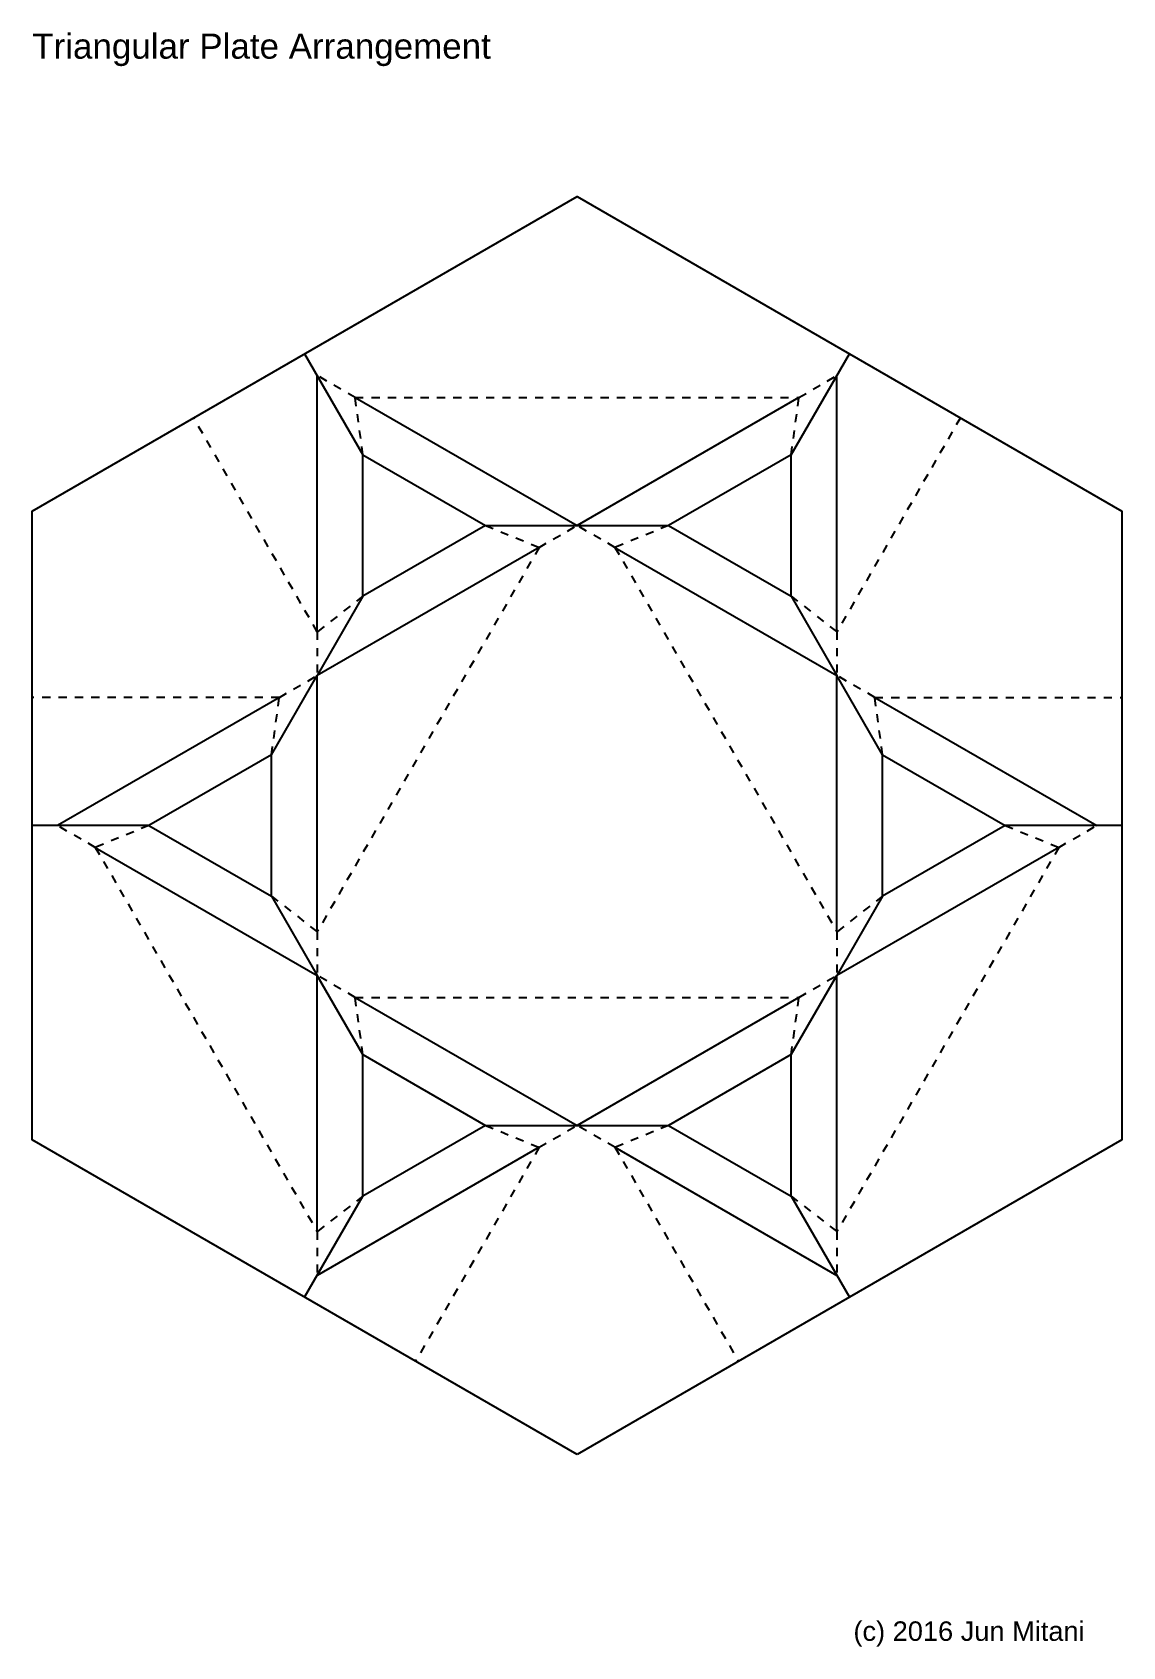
# Model space of a CAD drawing. Extents: x 11 to 199, y -288 to -9.
import ezdxf

# ---------------------------------------------------------------- set-up
doc = ezdxf.new("R2010")
doc.units = 0
for name, pattern in [('AI-LINETYPE-1', [2.822222, 1.411111, -1.411111]), ('AI-LINETYPE-10', [2.822222, 1.411111, -1.411111]), ('AI-LINETYPE-11', [2.822222, 1.411111, -1.411111]), ('AI-LINETYPE-12', [2.822222, 1.411111, -1.411111]), ('AI-LINETYPE-13', [2.822222, 1.411111, -1.411111]), ('AI-LINETYPE-14', [2.822222, 1.411111, -1.411111]), ('AI-LINETYPE-15', [2.822222, 1.411111, -1.411111]), ('AI-LINETYPE-16', [2.822222, 1.411111, -1.411111]), ('AI-LINETYPE-17', [2.822222, 1.411111, -1.411111]), ('AI-LINETYPE-18', [2.822222, 1.411111, -1.411111]), ('AI-LINETYPE-19', [2.822222, 1.411111, -1.411111]), ('AI-LINETYPE-2', [2.822222, 1.411111, -1.411111]), ('AI-LINETYPE-20', [2.822222, 1.411111, -1.411111]), ('AI-LINETYPE-21', [2.822222, 1.411111, -1.411111]), ('AI-LINETYPE-22', [2.822222, 1.411111, -1.411111]), ('AI-LINETYPE-23', [2.822222, 1.411111, -1.411111]), ('AI-LINETYPE-24', [2.822222, 1.411111, -1.411111]), ('AI-LINETYPE-25', [2.822222, 1.411111, -1.411111]), ('AI-LINETYPE-26', [2.822222, 1.411111, -1.411111]), ('AI-LINETYPE-27', [2.822222, 1.411111, -1.411111]), ('AI-LINETYPE-28', [2.822222, 1.411111, -1.411111]), ('AI-LINETYPE-29', [2.822222, 1.411111, -1.411111]), ('AI-LINETYPE-3', [2.822222, 1.411111, -1.411111]), ('AI-LINETYPE-30', [2.822222, 1.411111, -1.411111]), ('AI-LINETYPE-31', [2.822222, 1.411111, -1.411111]), ('AI-LINETYPE-32', [2.822222, 1.411111, -1.411111]), ('AI-LINETYPE-33', [2.822222, 1.411111, -1.411111]), ('AI-LINETYPE-34', [2.822222, 1.411111, -1.411111]), ('AI-LINETYPE-35', [2.822222, 1.411111, -1.411111]), ('AI-LINETYPE-36', [2.822222, 1.411111, -1.411111]), ('AI-LINETYPE-37', [2.822222, 1.411111, -1.411111]), ('AI-LINETYPE-38', [2.822222, 1.411111, -1.411111]), ('AI-LINETYPE-39', [2.822222, 1.411111, -1.411111]), ('AI-LINETYPE-4', [2.822222, 1.411111, -1.411111]), ('AI-LINETYPE-40', [2.822222, 1.411111, -1.411111]), ('AI-LINETYPE-41', [2.822222, 1.411111, -1.411111]), ('AI-LINETYPE-42', [2.822222, 1.411111, -1.411111]), ('AI-LINETYPE-43', [2.822222, 1.411111, -1.411111]), ('AI-LINETYPE-44', [2.822222, 1.411111, -1.411111]), ('AI-LINETYPE-45', [2.822222, 1.411111, -1.411111]), ('AI-LINETYPE-46', [2.822222, 1.411111, -1.411111]), ('AI-LINETYPE-47', [2.822222, 1.411111, -1.411111]), ('AI-LINETYPE-48', [2.822222, 1.411111, -1.411111]), ('AI-LINETYPE-49', [2.822222, 1.411111, -1.411111]), ('AI-LINETYPE-5', [2.822222, 1.411111, -1.411111]), ('AI-LINETYPE-50', [2.822222, 1.411111, -1.411111]), ('AI-LINETYPE-51', [2.822222, 1.411111, -1.411111]), ('AI-LINETYPE-52', [2.822222, 1.411111, -1.411111]), ('AI-LINETYPE-53', [2.822222, 1.411111, -1.411111]), ('AI-LINETYPE-54', [2.822222, 1.411111, -1.411111]), ('AI-LINETYPE-55', [2.822222, 1.411111, -1.411111]), ('AI-LINETYPE-56', [2.822222, 1.411111, -1.411111]), ('AI-LINETYPE-57', [2.822222, 1.411111, -1.411111]), ('AI-LINETYPE-58', [2.822222, 1.411111, -1.411111]), ('AI-LINETYPE-59', [2.822222, 1.411111, -1.411111]), ('AI-LINETYPE-6', [2.822222, 1.411111, -1.411111]), ('AI-LINETYPE-60', [2.822222, 1.411111, -1.411111]), ('AI-LINETYPE-61', [2.822222, 1.411111, -1.411111]), ('AI-LINETYPE-62', [2.822222, 1.411111, -1.411111]), ('AI-LINETYPE-63', [2.822222, 1.411111, -1.411111]), ('AI-LINETYPE-64', [2.822222, 1.411111, -1.411111]), ('AI-LINETYPE-65', [2.822222, 1.411111, -1.411111]), ('AI-LINETYPE-66', [2.822222, 1.411111, -1.411111]), ('AI-LINETYPE-7', [2.822222, 1.411111, -1.411111]), ('AI-LINETYPE-8', [2.822222, 1.411111, -1.411111]), ('AI-LINETYPE-9', [2.822222, 1.411111, -1.411111])]:
    doc.linetypes.add(name, pattern=pattern)
for name, color, linetype in [('CUTLINE', 7, 'CONTINUOUS'), ('MOUNTAINLINE', 7, 'CONTINUOUS'), ('TEXT', 7, 'CONTINUOUS'), ('VALLEYLINE', 7, 'CONTINUOUS')]:
    doc.layers.add(name, color=color, linetype=linetype)

# ---------------------------------------------------------------- blocks, each defined once
blk = doc.blocks.new('BLOCK_2')
at = {"layer": 'VALLEYLINE', "color": 7, "linetype": 'AI-LINETYPE-1'}
blk.add_lwpolyline([(52.11, -158.11), (52.11, -158.11)], dxfattribs=at)
blk = doc.blocks.new('BLOCK_3')
at = {"layer": 'VALLEYLINE', "color": 7, "linetype": 'AI-LINETYPE-2'}
blk.add_lwpolyline([(60, -164.22), (60, -171.77)], dxfattribs=at)
blk = doc.blocks.new('BLOCK_4')
at = {"layer": 'VALLEYLINE', "color": 7, "linetype": 'AI-LINETYPE-3'}
blk.add_lwpolyline([(30.95, -145.89), (30.95, -145.89)], dxfattribs=at)
blk = doc.blocks.new('BLOCK_5')
at = {"layer": 'VALLEYLINE', "color": 7, "linetype": 'AI-LINETYPE-4'}
blk.add_lwpolyline([(21.71, -149.66), (15.17, -145.89)], dxfattribs=at)
blk = doc.blocks.new('BLOCK_6')
at = {"layer": 'VALLEYLINE', "color": 7, "linetype": 'AI-LINETYPE-5'}
blk.add_lwpolyline([(52.11, -133.67), (52.11, -133.67)], dxfattribs=at)
blk = doc.blocks.new('BLOCK_7')
at = {"layer": 'VALLEYLINE', "color": 7, "linetype": 'AI-LINETYPE-6'}
blk.add_lwpolyline([(53.46, -123.78), (60, -120.01)], dxfattribs=at)
blk = doc.blocks.new('BLOCK_8')
at = {"layer": 'VALLEYLINE', "color": 7, "linetype": 'AI-LINETYPE-7'}
blk.add_lwpolyline([(52.11, -158.11), (60, -164.22)], dxfattribs=at)
blk = doc.blocks.new('BLOCK_9')
at = {"layer": 'VALLEYLINE', "color": 7, "linetype": 'AI-LINETYPE-8'}
blk.add_lwpolyline([(30.95, -145.89), (21.71, -149.66)], dxfattribs=at)
blk = doc.blocks.new('BLOCK_10')
at = {"layer": 'VALLEYLINE', "color": 7, "linetype": 'AI-LINETYPE-9'}
blk.add_lwpolyline([(21.71, -149.66), (60, -215.98)], dxfattribs=at)
blk = doc.blocks.new('BLOCK_11')
at = {"layer": 'VALLEYLINE', "color": 7, "linetype": 'AI-LINETYPE-10'}
blk.add_lwpolyline([(52.11, -133.67), (53.46, -123.78)], dxfattribs=at)
blk = doc.blocks.new('BLOCK_12')
at = {"layer": 'VALLEYLINE', "color": 7, "linetype": 'AI-LINETYPE-11'}
blk.add_lwpolyline([(53.46, -123.78), (10.84, -123.78)], dxfattribs=at)
blk = doc.blocks.new('BLOCK_13')
at = {"layer": 'VALLEYLINE', "color": 7, "linetype": 'AI-LINETYPE-12'}
blk.add_lwpolyline([(67.89, -106.34), (67.89, -106.34)], dxfattribs=at)
blk = doc.blocks.new('BLOCK_14')
at = {"layer": 'VALLEYLINE', "color": 7, "linetype": 'AI-LINETYPE-13'}
blk.add_lwpolyline([(60, -112.45), (60, -120.01)], dxfattribs=at)
blk = doc.blocks.new('BLOCK_15')
at = {"layer": 'VALLEYLINE', "color": 7, "linetype": 'AI-LINETYPE-14'}
blk.add_lwpolyline([(89.05, -94.12), (89.05, -94.12)], dxfattribs=at)
blk = doc.blocks.new('BLOCK_16')
at = {"layer": 'VALLEYLINE', "color": 7, "linetype": 'AI-LINETYPE-15'}
blk.add_lwpolyline([(98.29, -97.9), (104.83, -94.12)], dxfattribs=at)
blk = doc.blocks.new('BLOCK_17')
at = {"layer": 'VALLEYLINE', "color": 7, "linetype": 'AI-LINETYPE-16'}
blk.add_lwpolyline([(67.89, -81.9), (67.89, -81.9)], dxfattribs=at)
blk = doc.blocks.new('BLOCK_18')
at = {"layer": 'VALLEYLINE', "color": 7, "linetype": 'AI-LINETYPE-17'}
blk.add_lwpolyline([(66.54, -72.02), (60, -68.24)], dxfattribs=at)
blk = doc.blocks.new('BLOCK_19')
at = {"layer": 'VALLEYLINE', "color": 7, "linetype": 'AI-LINETYPE-18'}
blk.add_lwpolyline([(67.89, -106.34), (60, -112.45)], dxfattribs=at)
blk = doc.blocks.new('BLOCK_20')
at = {"layer": 'VALLEYLINE', "color": 7, "linetype": 'AI-LINETYPE-19'}
blk.add_lwpolyline([(60, -112.45), (38.69, -75.54)], dxfattribs=at)
blk = doc.blocks.new('BLOCK_21')
at = {"layer": 'VALLEYLINE', "color": 7, "linetype": 'AI-LINETYPE-20'}
blk.add_lwpolyline([(89.05, -94.12), (98.29, -97.9)], dxfattribs=at)
blk = doc.blocks.new('BLOCK_22')
at = {"layer": 'VALLEYLINE', "color": 7, "linetype": 'AI-LINETYPE-21'}
blk.add_lwpolyline([(98.29, -97.9), (60, -164.22)], dxfattribs=at)
blk = doc.blocks.new('BLOCK_23')
at = {"layer": 'VALLEYLINE', "color": 7, "linetype": 'AI-LINETYPE-22'}
blk.add_lwpolyline([(141.77, -106.34), (141.77, -106.34)], dxfattribs=at)
blk = doc.blocks.new('BLOCK_24')
at = {"layer": 'VALLEYLINE', "color": 7, "linetype": 'AI-LINETYPE-23'}
blk.add_lwpolyline([(149.66, -112.45), (149.66, -120.01)], dxfattribs=at)
blk = doc.blocks.new('BLOCK_25')
at = {"layer": 'VALLEYLINE', "color": 7, "linetype": 'AI-LINETYPE-24'}
blk.add_lwpolyline([(120.61, -94.12), (120.61, -94.12)], dxfattribs=at)
blk = doc.blocks.new('BLOCK_26')
at = {"layer": 'VALLEYLINE', "color": 7, "linetype": 'AI-LINETYPE-25'}
blk.add_lwpolyline([(111.37, -97.9), (104.83, -94.12)], dxfattribs=at)
blk = doc.blocks.new('BLOCK_27')
at = {"layer": 'VALLEYLINE', "color": 7, "linetype": 'AI-LINETYPE-26'}
blk.add_lwpolyline([(141.77, -81.9), (141.77, -81.9)], dxfattribs=at)
blk = doc.blocks.new('BLOCK_28')
at = {"layer": 'VALLEYLINE', "color": 7, "linetype": 'AI-LINETYPE-27'}
blk.add_lwpolyline([(143.12, -72.02), (149.66, -68.24)], dxfattribs=at)
blk = doc.blocks.new('BLOCK_29')
at = {"layer": 'VALLEYLINE', "color": 7, "linetype": 'AI-LINETYPE-28'}
blk.add_lwpolyline([(141.77, -106.34), (149.66, -112.45)], dxfattribs=at)
blk = doc.blocks.new('BLOCK_30')
at = {"layer": 'VALLEYLINE', "color": 7, "linetype": 'AI-LINETYPE-29'}
blk.add_lwpolyline([(120.61, -94.12), (111.37, -97.9)], dxfattribs=at)
blk = doc.blocks.new('BLOCK_31')
at = {"layer": 'VALLEYLINE', "color": 7, "linetype": 'AI-LINETYPE-30'}
blk.add_lwpolyline([(111.37, -97.9), (149.66, -164.22)], dxfattribs=at)
blk = doc.blocks.new('BLOCK_32')
at = {"layer": 'VALLEYLINE', "color": 7, "linetype": 'AI-LINETYPE-31'}
blk.add_lwpolyline([(141.77, -81.9), (143.12, -72.02)], dxfattribs=at)
blk = doc.blocks.new('BLOCK_33')
at = {"layer": 'VALLEYLINE', "color": 7, "linetype": 'AI-LINETYPE-32'}
blk.add_lwpolyline([(170.97, -75.54), (149.66, -112.45)], dxfattribs=at)
blk = doc.blocks.new('BLOCK_34')
at = {"layer": 'VALLEYLINE', "color": 7, "linetype": 'AI-LINETYPE-33'}
blk.add_lwpolyline([(67.89, -81.9), (66.54, -72.02)], dxfattribs=at)
blk = doc.blocks.new('BLOCK_35')
at = {"layer": 'VALLEYLINE', "color": 7, "linetype": 'AI-LINETYPE-34'}
blk.add_lwpolyline([(66.54, -72.02), (143.12, -72.02)], dxfattribs=at)
blk = doc.blocks.new('BLOCK_36')
at = {"layer": 'VALLEYLINE', "color": 7, "linetype": 'AI-LINETYPE-35'}
blk.add_lwpolyline([(67.89, -209.87), (67.89, -209.87)], dxfattribs=at)
blk = doc.blocks.new('BLOCK_37')
at = {"layer": 'VALLEYLINE', "color": 7, "linetype": 'AI-LINETYPE-36'}
blk.add_lwpolyline([(60, -215.98), (60, -223.54)], dxfattribs=at)
blk = doc.blocks.new('BLOCK_38')
at = {"layer": 'VALLEYLINE', "color": 7, "linetype": 'AI-LINETYPE-37'}
blk.add_lwpolyline([(89.05, -197.65), (89.05, -197.65)], dxfattribs=at)
blk = doc.blocks.new('BLOCK_39')
at = {"layer": 'VALLEYLINE', "color": 7, "linetype": 'AI-LINETYPE-38'}
blk.add_lwpolyline([(98.29, -201.43), (104.83, -197.65)], dxfattribs=at)
blk = doc.blocks.new('BLOCK_40')
at = {"layer": 'VALLEYLINE', "color": 7, "linetype": 'AI-LINETYPE-39'}
blk.add_lwpolyline([(67.89, -185.43), (67.89, -185.43)], dxfattribs=at)
blk = doc.blocks.new('BLOCK_41')
at = {"layer": 'VALLEYLINE', "color": 7, "linetype": 'AI-LINETYPE-40'}
blk.add_lwpolyline([(66.54, -175.55), (60, -171.77)], dxfattribs=at)
blk = doc.blocks.new('BLOCK_42')
at = {"layer": 'VALLEYLINE', "color": 7, "linetype": 'AI-LINETYPE-41'}
blk.add_lwpolyline([(67.89, -209.87), (60, -215.98)], dxfattribs=at)
blk = doc.blocks.new('BLOCK_43')
at = {"layer": 'VALLEYLINE', "color": 7, "linetype": 'AI-LINETYPE-42'}
blk.add_lwpolyline([(89.05, -197.65), (98.29, -201.43)], dxfattribs=at)
blk = doc.blocks.new('BLOCK_44')
at = {"layer": 'VALLEYLINE', "color": 7, "linetype": 'AI-LINETYPE-43'}
blk.add_lwpolyline([(98.29, -201.43), (76.98, -238.34)], dxfattribs=at)
blk = doc.blocks.new('BLOCK_45')
at = {"layer": 'VALLEYLINE', "color": 7, "linetype": 'AI-LINETYPE-44'}
blk.add_lwpolyline([(141.77, -209.87), (141.77, -209.87)], dxfattribs=at)
blk = doc.blocks.new('BLOCK_46')
at = {"layer": 'VALLEYLINE', "color": 7, "linetype": 'AI-LINETYPE-45'}
blk.add_lwpolyline([(149.66, -215.98), (149.66, -223.54)], dxfattribs=at)
blk = doc.blocks.new('BLOCK_47')
at = {"layer": 'VALLEYLINE', "color": 7, "linetype": 'AI-LINETYPE-46'}
blk.add_lwpolyline([(120.61, -197.65), (120.61, -197.65)], dxfattribs=at)
blk = doc.blocks.new('BLOCK_48')
at = {"layer": 'VALLEYLINE', "color": 7, "linetype": 'AI-LINETYPE-47'}
blk.add_lwpolyline([(111.37, -201.43), (104.83, -197.65)], dxfattribs=at)
blk = doc.blocks.new('BLOCK_49')
at = {"layer": 'VALLEYLINE', "color": 7, "linetype": 'AI-LINETYPE-48'}
blk.add_lwpolyline([(141.77, -185.43), (141.77, -185.43)], dxfattribs=at)
blk = doc.blocks.new('BLOCK_50')
at = {"layer": 'VALLEYLINE', "color": 7, "linetype": 'AI-LINETYPE-49'}
blk.add_lwpolyline([(143.12, -175.55), (149.66, -171.77)], dxfattribs=at)
blk = doc.blocks.new('BLOCK_51')
at = {"layer": 'VALLEYLINE', "color": 7, "linetype": 'AI-LINETYPE-50'}
blk.add_lwpolyline([(141.77, -209.87), (149.66, -215.98)], dxfattribs=at)
blk = doc.blocks.new('BLOCK_52')
at = {"layer": 'VALLEYLINE', "color": 7, "linetype": 'AI-LINETYPE-51'}
blk.add_lwpolyline([(120.61, -197.65), (111.37, -201.43)], dxfattribs=at)
blk = doc.blocks.new('BLOCK_53')
at = {"layer": 'VALLEYLINE', "color": 7, "linetype": 'AI-LINETYPE-52'}
blk.add_lwpolyline([(111.37, -201.43), (132.68, -238.34)], dxfattribs=at)
blk = doc.blocks.new('BLOCK_54')
at = {"layer": 'VALLEYLINE', "color": 7, "linetype": 'AI-LINETYPE-53'}
blk.add_lwpolyline([(141.77, -185.43), (143.12, -175.55)], dxfattribs=at)
blk = doc.blocks.new('BLOCK_55')
at = {"layer": 'VALLEYLINE', "color": 7, "linetype": 'AI-LINETYPE-54'}
blk.add_lwpolyline([(187.95, -149.66), (149.66, -215.98)], dxfattribs=at)
blk = doc.blocks.new('BLOCK_56')
at = {"layer": 'VALLEYLINE', "color": 7, "linetype": 'AI-LINETYPE-55'}
blk.add_lwpolyline([(67.89, -185.43), (66.54, -175.55)], dxfattribs=at)
blk = doc.blocks.new('BLOCK_57')
at = {"layer": 'VALLEYLINE', "color": 7, "linetype": 'AI-LINETYPE-56'}
blk.add_lwpolyline([(66.54, -175.55), (143.12, -175.55)], dxfattribs=at)
blk = doc.blocks.new('BLOCK_58')
at = {"layer": 'VALLEYLINE', "color": 7, "linetype": 'AI-LINETYPE-57'}
blk.add_lwpolyline([(157.55, -158.11), (157.55, -158.11)], dxfattribs=at)
blk = doc.blocks.new('BLOCK_59')
at = {"layer": 'VALLEYLINE', "color": 7, "linetype": 'AI-LINETYPE-58'}
blk.add_lwpolyline([(149.66, -164.22), (149.66, -171.77)], dxfattribs=at)
blk = doc.blocks.new('BLOCK_60')
at = {"layer": 'VALLEYLINE', "color": 7, "linetype": 'AI-LINETYPE-59'}
blk.add_lwpolyline([(178.71, -145.89), (178.71, -145.89)], dxfattribs=at)
blk = doc.blocks.new('BLOCK_61')
at = {"layer": 'VALLEYLINE', "color": 7, "linetype": 'AI-LINETYPE-60'}
blk.add_lwpolyline([(187.95, -149.66), (194.49, -145.89)], dxfattribs=at)
blk = doc.blocks.new('BLOCK_62')
at = {"layer": 'VALLEYLINE', "color": 7, "linetype": 'AI-LINETYPE-61'}
blk.add_lwpolyline([(157.55, -133.67), (157.55, -133.67)], dxfattribs=at)
blk = doc.blocks.new('BLOCK_63')
at = {"layer": 'VALLEYLINE', "color": 7, "linetype": 'AI-LINETYPE-62'}
blk.add_lwpolyline([(156.2, -123.78), (149.66, -120.01)], dxfattribs=at)
blk = doc.blocks.new('BLOCK_64')
at = {"layer": 'VALLEYLINE', "color": 7, "linetype": 'AI-LINETYPE-63'}
blk.add_lwpolyline([(157.55, -158.11), (149.66, -164.22)], dxfattribs=at)
blk = doc.blocks.new('BLOCK_65')
at = {"layer": 'VALLEYLINE', "color": 7, "linetype": 'AI-LINETYPE-64'}
blk.add_lwpolyline([(178.71, -145.89), (187.95, -149.66)], dxfattribs=at)
blk = doc.blocks.new('BLOCK_66')
at = {"layer": 'VALLEYLINE', "color": 7, "linetype": 'AI-LINETYPE-65'}
blk.add_lwpolyline([(157.55, -133.67), (156.2, -123.78)], dxfattribs=at)
blk = doc.blocks.new('BLOCK_67')
at = {"layer": 'VALLEYLINE', "color": 7, "linetype": 'AI-LINETYPE-66'}
blk.add_lwpolyline([(156.2, -123.78), (198.97, -123.78)], dxfattribs=at)
blk = doc.blocks.new('BLOCK_68')
at = {"layer": 'MOUNTAINLINE', "color": 7}
blk.add_lwpolyline([(52.11, -158.11), (52.11, -133.67)], dxfattribs=at)
blk = doc.blocks.new('BLOCK_69')
at = {"layer": 'MOUNTAINLINE', "color": 7}
blk.add_lwpolyline([(60, -164.22), (60, -120.01)], dxfattribs=at)
blk = doc.blocks.new('BLOCK_70')
at = {"layer": 'MOUNTAINLINE', "color": 7}
blk.add_lwpolyline([(30.95, -145.89), (52.11, -158.11)], dxfattribs=at)
blk = doc.blocks.new('BLOCK_71')
at = {"layer": 'MOUNTAINLINE', "color": 7}
blk.add_lwpolyline([(21.71, -149.66), (60, -171.77)], dxfattribs=at)
blk = doc.blocks.new('BLOCK_72')
at = {"layer": 'MOUNTAINLINE', "color": 7}
blk.add_lwpolyline([(52.11, -133.67), (30.95, -145.89)], dxfattribs=at)
blk = doc.blocks.new('BLOCK_73')
at = {"layer": 'MOUNTAINLINE', "color": 7}
blk.add_lwpolyline([(53.46, -123.78), (15.17, -145.89)], dxfattribs=at)
blk = doc.blocks.new('BLOCK_74')
at = {"layer": 'MOUNTAINLINE', "color": 7}
blk.add_lwpolyline([(67.89, -106.34), (60, -120.01)], dxfattribs=at)
blk = doc.blocks.new('BLOCK_75')
at = {"layer": 'MOUNTAINLINE', "color": 7}
blk.add_lwpolyline([(89.05, -94.12), (120.61, -94.12)], dxfattribs=at)
blk = doc.blocks.new('BLOCK_76')
at = {"layer": 'MOUNTAINLINE', "color": 7}
blk.add_lwpolyline([(67.89, -106.34), (67.89, -81.9)], dxfattribs=at)
blk = doc.blocks.new('BLOCK_77')
at = {"layer": 'MOUNTAINLINE', "color": 7}
blk.add_lwpolyline([(60, -112.45), (60, -68.24)], dxfattribs=at)
blk = doc.blocks.new('BLOCK_78')
at = {"layer": 'MOUNTAINLINE', "color": 7}
blk.add_lwpolyline([(141.77, -106.34), (149.66, -120.01)], dxfattribs=at)
blk = doc.blocks.new('BLOCK_79')
at = {"layer": 'MOUNTAINLINE', "color": 7}
blk.add_lwpolyline([(141.77, -106.34), (141.77, -81.9)], dxfattribs=at)
blk = doc.blocks.new('BLOCK_80')
at = {"layer": 'MOUNTAINLINE', "color": 7}
blk.add_lwpolyline([(149.66, -112.45), (149.66, -68.24)], dxfattribs=at)
blk = doc.blocks.new('BLOCK_81')
at = {"layer": 'MOUNTAINLINE', "color": 7}
blk.add_lwpolyline([(120.61, -94.12), (141.77, -106.34)], dxfattribs=at)
blk = doc.blocks.new('BLOCK_82')
at = {"layer": 'MOUNTAINLINE', "color": 7}
blk.add_lwpolyline([(111.37, -97.9), (149.66, -120.01)], dxfattribs=at)
blk = doc.blocks.new('BLOCK_83')
at = {"layer": 'MOUNTAINLINE', "color": 7}
blk.add_lwpolyline([(141.77, -81.9), (120.61, -94.12)], dxfattribs=at)
blk = doc.blocks.new('BLOCK_84')
at = {"layer": 'MOUNTAINLINE', "color": 7}
blk.add_lwpolyline([(143.12, -72.02), (104.83, -94.12)], dxfattribs=at)
blk = doc.blocks.new('BLOCK_85')
at = {"layer": 'MOUNTAINLINE', "color": 7}
blk.add_lwpolyline([(89.05, -94.12), (67.89, -106.34)], dxfattribs=at)
blk = doc.blocks.new('BLOCK_86')
at = {"layer": 'MOUNTAINLINE', "color": 7}
blk.add_lwpolyline([(98.29, -97.9), (60, -120.01)], dxfattribs=at)
blk = doc.blocks.new('BLOCK_87')
at = {"layer": 'MOUNTAINLINE', "color": 7}
blk.add_lwpolyline([(67.89, -81.9), (89.05, -94.12)], dxfattribs=at)
blk = doc.blocks.new('BLOCK_88')
at = {"layer": 'MOUNTAINLINE', "color": 7}
blk.add_lwpolyline([(66.54, -72.02), (104.83, -94.12)], dxfattribs=at)
blk = doc.blocks.new('BLOCK_89')
at = {"layer": 'MOUNTAINLINE', "color": 7}
blk.add_lwpolyline([(89.05, -197.65), (120.61, -197.65)], dxfattribs=at)
blk = doc.blocks.new('BLOCK_90')
at = {"layer": 'MOUNTAINLINE', "color": 7}
blk.add_lwpolyline([(67.89, -185.43), (60, -171.77)], dxfattribs=at)
blk = doc.blocks.new('BLOCK_91')
at = {"layer": 'MOUNTAINLINE', "color": 7}
blk.add_lwpolyline([(67.89, -209.87), (67.89, -185.43)], dxfattribs=at)
blk = doc.blocks.new('BLOCK_92')
at = {"layer": 'MOUNTAINLINE', "color": 7}
blk.add_lwpolyline([(60, -215.98), (60, -171.77)], dxfattribs=at)
blk = doc.blocks.new('BLOCK_93')
at = {"layer": 'MOUNTAINLINE', "color": 7}
blk.add_lwpolyline([(141.77, -185.43), (149.66, -171.77)], dxfattribs=at)
blk = doc.blocks.new('BLOCK_94')
at = {"layer": 'MOUNTAINLINE', "color": 7}
blk.add_lwpolyline([(141.77, -209.87), (141.77, -185.43)], dxfattribs=at)
blk = doc.blocks.new('BLOCK_95')
at = {"layer": 'MOUNTAINLINE', "color": 7}
blk.add_lwpolyline([(149.66, -215.98), (149.66, -171.77)], dxfattribs=at)
blk = doc.blocks.new('BLOCK_96')
at = {"layer": 'MOUNTAINLINE', "color": 7}
blk.add_lwpolyline([(120.61, -197.65), (141.77, -209.87)], dxfattribs=at)
blk = doc.blocks.new('BLOCK_97')
at = {"layer": 'MOUNTAINLINE', "color": 7}
blk.add_lwpolyline([(111.37, -201.43), (149.66, -223.54)], dxfattribs=at)
blk = doc.blocks.new('BLOCK_98')
at = {"layer": 'MOUNTAINLINE', "color": 7}
blk.add_lwpolyline([(141.77, -185.43), (120.61, -197.65)], dxfattribs=at)
blk = doc.blocks.new('BLOCK_99')
at = {"layer": 'MOUNTAINLINE', "color": 7}
blk.add_lwpolyline([(143.12, -175.55), (104.83, -197.65)], dxfattribs=at)
blk = doc.blocks.new('BLOCK_100')
at = {"layer": 'MOUNTAINLINE', "color": 7}
blk.add_lwpolyline([(89.05, -197.65), (67.89, -209.87)], dxfattribs=at)
blk = doc.blocks.new('BLOCK_101')
at = {"layer": 'MOUNTAINLINE', "color": 7}
blk.add_lwpolyline([(98.29, -201.43), (60, -223.54)], dxfattribs=at)
blk = doc.blocks.new('BLOCK_102')
at = {"layer": 'MOUNTAINLINE', "color": 7}
blk.add_lwpolyline([(67.89, -185.43), (89.05, -197.65)], dxfattribs=at)
blk = doc.blocks.new('BLOCK_103')
at = {"layer": 'MOUNTAINLINE', "color": 7}
blk.add_lwpolyline([(66.54, -175.55), (104.83, -197.65)], dxfattribs=at)
blk = doc.blocks.new('BLOCK_104')
at = {"layer": 'MOUNTAINLINE', "color": 7}
blk.add_lwpolyline([(157.55, -158.11), (149.66, -171.77)], dxfattribs=at)
blk = doc.blocks.new('BLOCK_105')
at = {"layer": 'MOUNTAINLINE', "color": 7}
blk.add_lwpolyline([(157.55, -133.67), (149.66, -120.01)], dxfattribs=at)
blk = doc.blocks.new('BLOCK_106')
at = {"layer": 'MOUNTAINLINE', "color": 7}
blk.add_lwpolyline([(157.55, -158.11), (157.55, -133.67)], dxfattribs=at)
blk = doc.blocks.new('BLOCK_107')
at = {"layer": 'MOUNTAINLINE', "color": 7}
blk.add_lwpolyline([(149.66, -164.22), (149.66, -120.01)], dxfattribs=at)
blk = doc.blocks.new('BLOCK_108')
at = {"layer": 'MOUNTAINLINE', "color": 7}
blk.add_lwpolyline([(178.71, -145.89), (157.55, -158.11)], dxfattribs=at)
blk = doc.blocks.new('BLOCK_109')
at = {"layer": 'MOUNTAINLINE', "color": 7}
blk.add_lwpolyline([(187.95, -149.66), (149.66, -171.77)], dxfattribs=at)
blk = doc.blocks.new('BLOCK_110')
at = {"layer": 'MOUNTAINLINE', "color": 7}
blk.add_lwpolyline([(157.55, -133.67), (178.71, -145.89)], dxfattribs=at)
blk = doc.blocks.new('BLOCK_111')
at = {"layer": 'MOUNTAINLINE', "color": 7}
blk.add_lwpolyline([(156.2, -123.78), (194.49, -145.89)], dxfattribs=at)
blk = doc.blocks.new('BLOCK_112')
at = {"layer": 'MOUNTAINLINE', "color": 7}
blk.add_lwpolyline([(198.82, -145.89), (178.71, -145.89)], dxfattribs=at)
blk = doc.blocks.new('BLOCK_113')
at = {"layer": 'MOUNTAINLINE', "color": 7}
blk.add_lwpolyline([(141.77, -81.9), (151.83, -64.49)], dxfattribs=at)
blk = doc.blocks.new('BLOCK_114')
at = {"layer": 'MOUNTAINLINE', "color": 7}
blk.add_lwpolyline([(57.83, -227.29), (67.89, -209.87)], dxfattribs=at)
blk = doc.blocks.new('BLOCK_115')
at = {"layer": 'MOUNTAINLINE', "color": 7}
blk.add_lwpolyline([(52.11, -158.11), (60, -171.77)], dxfattribs=at)
blk = doc.blocks.new('BLOCK_116')
at = {"layer": 'MOUNTAINLINE', "color": 7}
blk.add_lwpolyline([(30.95, -145.89), (10.84, -145.89)], dxfattribs=at)
blk = doc.blocks.new('BLOCK_117')
at = {"layer": 'MOUNTAINLINE', "color": 7}
blk.add_lwpolyline([(52.11, -133.67), (60, -120.01)], dxfattribs=at)
blk = doc.blocks.new('BLOCK_118')
at = {"layer": 'MOUNTAINLINE', "color": 7}
blk.add_lwpolyline([(57.83, -64.49), (67.89, -81.9)], dxfattribs=at)
blk = doc.blocks.new('BLOCK_119')
at = {"layer": 'MOUNTAINLINE', "color": 7}
blk.add_lwpolyline([(141.77, -209.87), (151.83, -227.29)], dxfattribs=at)

msp = doc.modelspace()

# ---------------------------------------------------------------- linework, layer by layer
at = {"layer": 'CUTLINE', "color": 7}
msp.add_lwpolyline([(104.83, -254.42), (10.84, -200.15), (10.84, -91.62), (104.83, -37.35), (198.82, -91.62), (198.82, -200.15), (104.83, -254.42)], dxfattribs=at)

# ---------------------------------------------------------------- block references
at = {"layer": 'MOUNTAINLINE'}
for name in ['BLOCK_118', 'BLOCK_113', 'BLOCK_77', 'BLOCK_80', 'BLOCK_88', 'BLOCK_84', 'BLOCK_76', 'BLOCK_87', 'BLOCK_83', 'BLOCK_79', 'BLOCK_85', 'BLOCK_75', 'BLOCK_81', 'BLOCK_86', 'BLOCK_82', 'BLOCK_74', 'BLOCK_78', 'BLOCK_117', 'BLOCK_69', 'BLOCK_105', 'BLOCK_107', 'BLOCK_73', 'BLOCK_111', 'BLOCK_72', 'BLOCK_68', 'BLOCK_106', 'BLOCK_110', 'BLOCK_116', 'BLOCK_70', 'BLOCK_108', 'BLOCK_112', 'BLOCK_71', 'BLOCK_109', 'BLOCK_115', 'BLOCK_104', 'BLOCK_90', 'BLOCK_92', 'BLOCK_93', 'BLOCK_95', 'BLOCK_103', 'BLOCK_99', 'BLOCK_91', 'BLOCK_102', 'BLOCK_98', 'BLOCK_94', 'BLOCK_100', 'BLOCK_89', 'BLOCK_96', 'BLOCK_101', 'BLOCK_97', 'BLOCK_114', 'BLOCK_119']:
    msp.add_blockref(name, (0, 0), dxfattribs=at)
at = {"layer": 'VALLEYLINE'}
for name in ['BLOCK_18', 'BLOCK_28', 'BLOCK_34', 'BLOCK_35', 'BLOCK_32', 'BLOCK_20', 'BLOCK_33', 'BLOCK_17', 'BLOCK_27', 'BLOCK_15', 'BLOCK_21', 'BLOCK_16', 'BLOCK_26', 'BLOCK_30', 'BLOCK_25', 'BLOCK_22', 'BLOCK_31', 'BLOCK_19', 'BLOCK_13', 'BLOCK_23', 'BLOCK_29', 'BLOCK_14', 'BLOCK_24', 'BLOCK_7', 'BLOCK_63', 'BLOCK_12', 'BLOCK_11', 'BLOCK_66', 'BLOCK_67', 'BLOCK_6', 'BLOCK_62', 'BLOCK_5', 'BLOCK_9', 'BLOCK_4', 'BLOCK_60', 'BLOCK_65', 'BLOCK_61', 'BLOCK_10', 'BLOCK_55', 'BLOCK_2', 'BLOCK_8', 'BLOCK_64', 'BLOCK_58', 'BLOCK_3', 'BLOCK_59', 'BLOCK_41', 'BLOCK_50', 'BLOCK_56', 'BLOCK_57', 'BLOCK_54', 'BLOCK_40', 'BLOCK_49', 'BLOCK_38', 'BLOCK_43', 'BLOCK_39', 'BLOCK_48', 'BLOCK_52', 'BLOCK_47', 'BLOCK_44', 'BLOCK_53', 'BLOCK_42', 'BLOCK_36', 'BLOCK_45', 'BLOCK_51', 'BLOCK_37', 'BLOCK_46']:
    msp.add_blockref(name, (0, 0), dxfattribs=at)

# ---------------------------------------------------------------- texts
at = {"layer": 'TEXT', "color": 7, "attachment_point": 7}
for s, insert, char_height in [('\\fArial|b0|i0|c0|p34;\\W1;Triangular Plate Arrangement', (10.83, -14.86), 4.318), ('\\fArial|b0|i0|c0|p34;\\W1;(c) 2016 Jun Mitani', (152.51, -287.61), 3.3584)]:
    msp.add_mtext(s, dxfattribs=dict(at, insert=insert, char_height=char_height))

doc.saveas('drawing.dxf')
